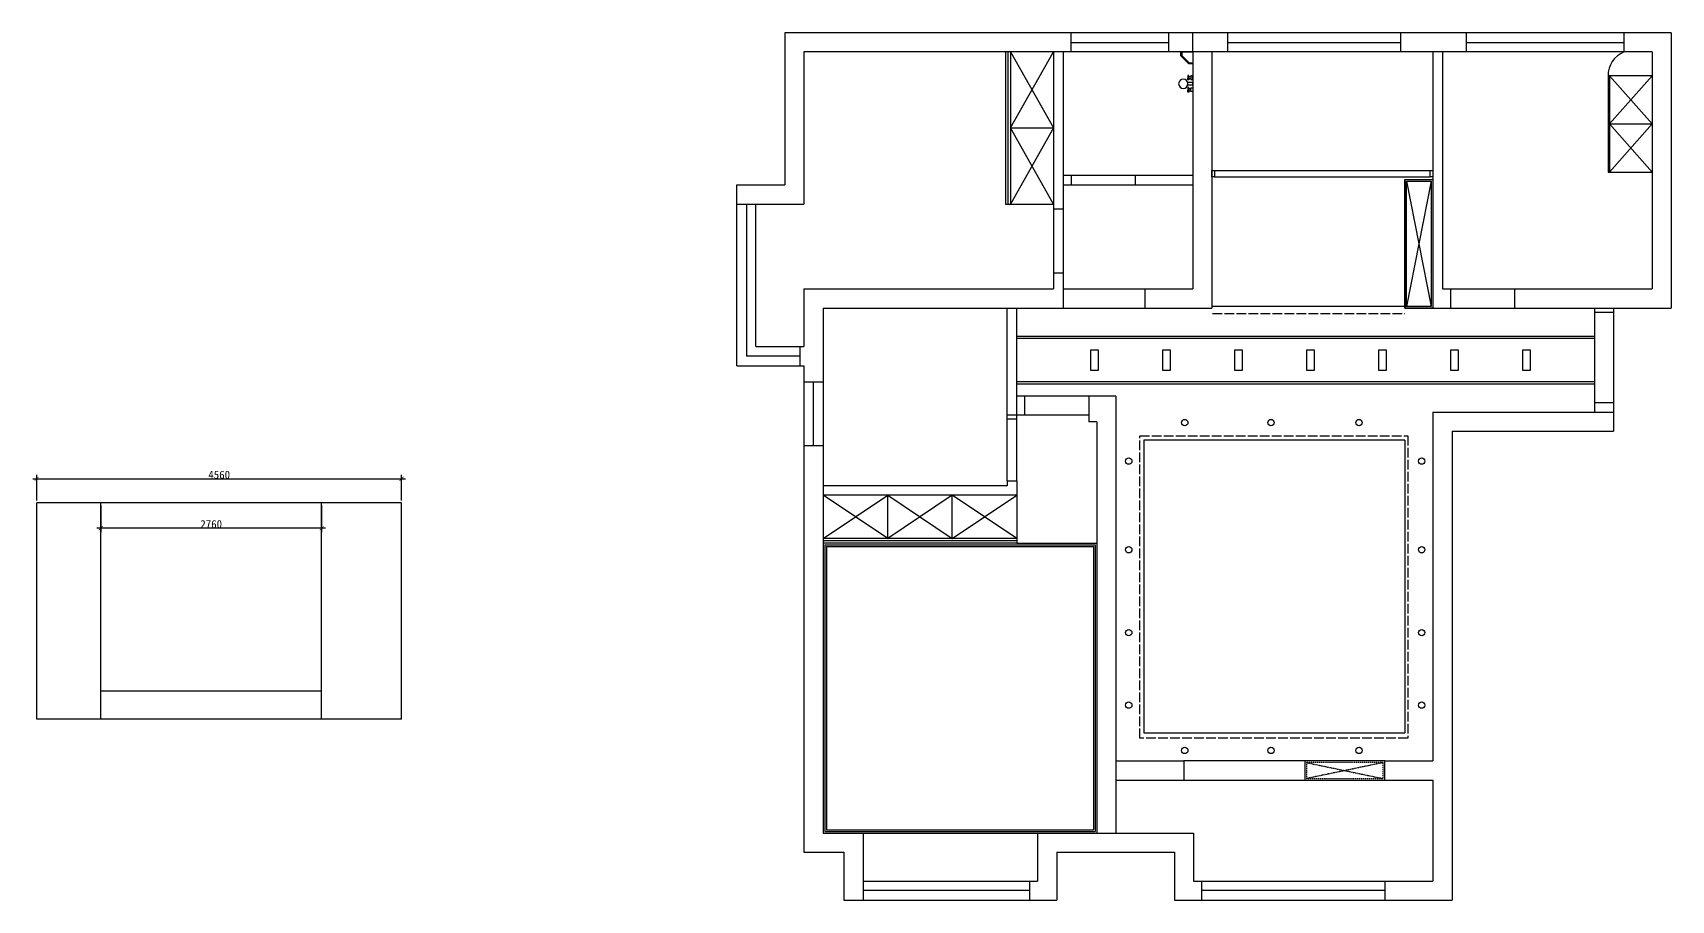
# Model space of a CAD drawing. Header units: millimetres. Extents: x -30834 to 68972, y -10073 to 1679.
# Drawn here: x 48493 to 68972, y -9653 to 1187 of the extents above; entities that cross this region are included whole.
import ezdxf

# ---------------------------------------------------------------- set-up
doc = ezdxf.new("R2010")
doc.units = ezdxf.units.MM
doc.linetypes.add('ACAD_ISO02W100', pattern=[15, 12, -3])
doc.linetypes.add('DASH', pattern=[0.35, 0.25, -0.1])
doc.layers.add('P-其他-五金洁具', color=122, linetype='Continuous')
doc.styles.get("Standard").update_dxf_attribs({"font": ''})
doc.styles.get('Standard').set_extended_font_data('SimSun')
doc.dimstyles.new('ISO-25', dxfattribs={"dimtxt": 100, "dimasz": 50, "dimexe": 50, "dimexo": 30, "dimtad": 1, "dimdec": 0, "dimtxsty": 'Standard', "dimblk": 'ARCHTICK', "dimcen": 30, "dimdle": 50, "dimclrd": 251, "dimclre": 251, "dimclrt": 256, "dimadec": 0, "dimazin": 0, "dimtfac": 1, "dimtdec": 0, "dimtmove": 2, "dimatfit": 3, "dimldrblk": 'DOT', "dimfxl": 1, "dimarcsym": 0})

# ---------------------------------------------------------------- blocks, each defined once
blk = doc.blocks.new('wewer')
at = {"layer": 'P-其他-五金洁具', "color": 8}
for p, q in [((-322, 11258), (-322, 11251)), ((-322, 11107), (-322, 11100))]:
    blk.add_line(p, q, dxfattribs=at)
for points in [[(-361, 11276), (-361, 11232), (-383, 11232), (-383, 11276)], [(-336, 11258), (-336, 11283), (-322, 11283), (-322, 11258)], [(-361, 11082), (-361, 11126), (-383, 11126), (-383, 11082)], [(-336, 11251), (-336, 11226), (-322, 11226), (-322, 11251)], [(-336, 11107), (-336, 11133), (-322, 11133), (-322, 11107)], [(-336, 11100), (-336, 11075), (-322, 11075), (-322, 11100)]]:
    blk.add_lwpolyline(points, close=True, dxfattribs=at)
for points in [[(-361, 11242), (-336, 11242), (-336, 11268), (-361, 11268)], [(-322, 11164), (-383, 11164), (-383, 11194), (-322, 11194)], [(-361, 11117), (-336, 11117), (-336, 11091), (-361, 11091)]]:
    blk.add_lwpolyline(points, dxfattribs=at)
blk.add_circle((-265, 11179), 58.1, dxfattribs=at)
blk = doc.blocks.new('_ArchTick')
at = {"color": 0, "linetype": 'ByBlock', "const_width": 0.15}
blk.add_lwpolyline([(-0.5, -0.5), (0.5, 0.5)], dxfattribs=at)
blk = doc.blocks.new('*D105')
at = {"color": 251, "lineweight": -2}
for p, q in [((48493, -4387), (53153, -4387)), ((48543, -4659), (48543, -4337)), ((53103, -4659), (53103, -4337))]:
    blk.add_line(p, q, dxfattribs=at)
at = {"layer": 'Defpoints', "color": 0}
for p in [(53103, -4387), (48543, -4689), (53103, -4689)]:
    blk.add_point(p, dxfattribs=at)
at = {"color": 251, "lineweight": -2, "xscale": 50, "yscale": 50, "zscale": 50, "rotation": 180}
blk.add_blockref('_ArchTick', (48543, -4387), dxfattribs=at)
at = {"color": 251, "lineweight": -2, "xscale": 50, "yscale": 50, "zscale": 50}
blk.add_blockref('_ArchTick', (53103, -4387), dxfattribs=at)
at = {"insert": (50823, -4337), "char_height": 100, "attachment_point": 5}
blk.add_mtext('4560', dxfattribs=at)
blk = doc.blocks.new('_Dot')
at = {"color": 0, "linetype": 'ByBlock', "lineweight": -2}
blk.add_line((-0.5, 0), (-1, 0), dxfattribs=at)
at = {"color": 0, "linetype": 'ByBlock', "const_width": 0.5}
blk.add_lwpolyline([(-0.25, 0, 1), (0.25, 0, 1)], format="xyb", close=True, dxfattribs=at)
blk = doc.blocks.new('*D106')
at = {"color": 251, "lineweight": -2}
for p, q in [((49343, -4719), (49343, -5055)), ((52103, -4719), (52103, -5055)), ((52153, -5005), (49293, -5005))]:
    blk.add_line(p, q, dxfattribs=at)
at = {"layer": 'Defpoints', "color": 0}
for p in [(49343, -4689), (52103, -4689), (49343, -5005)]:
    blk.add_point(p, dxfattribs=at)
at = {"color": 251, "lineweight": -2, "xscale": 50, "yscale": 50, "zscale": 50, "rotation": 180}
blk.add_blockref('_ArchTick', (49343, -5005), dxfattribs=at)
at = {"color": 251, "lineweight": -2, "xscale": 50, "yscale": 50, "zscale": 50}
blk.add_blockref('_ArchTick', (52103, -5005), dxfattribs=at)
at = {"insert": (50723, -4954), "char_height": 100, "attachment_point": 5}
blk.add_mtext('2760', dxfattribs=at)

msp = doc.modelspace()

# ---------------------------------------------------------------- linework, layer by layer
for p, q in [((68971.6, 1186.6), (57891.6, 1186.6)), ((57891.6, 1186.6), (57891.6, -713.4)), ((61471.6, 946.6), (61471.6, 1186.6)), ((61471.6, 1066.6), (62691.6, 1066.6)), ((62691.6, 946.6), (62691.6, 1186.6)), ((62991.6, 946.6), (62991.6, 1186.6)), ((63431.6, 946.6), (63431.6, 1186.6)), ((63431.6, 1066.6), (65591.6, 1066.6)), ((65591.6, 946.6), (65591.6, 1186.6)), ((66411.6, 946.6), (66411.6, 1186.6)), ((66411.6, 1066.6), (68381.6, 1066.6)), ((68381.6, 946.6), (68381.6, 1186.6)), ((68971.6, 1186.6), (68971.6, -2253.4)), ((68731.6, 946.6), (58131.6, 946.6)), ((58131.6, 946.6), (58131.6, -953.4)), ((61251.6, 946.6), (61251.6, -1013.4)), ((61371.6, 946.6), (61371.6, -1013.4)), ((62991.6, 946.6), (62991.6, -2013.4)), ((63231.6, 946.6), (63231.6, -2253.4)), ((65991.6, 946.6), (65991.6, -2253.4)), ((66111.6, 946.6), (66111.6, -2013.4)), ((68731.6, 946.6), (68731.6, -2013.4)), ((61371.6, -593.4), (61471.6, -593.4)), ((61471.6, -593.4), (61471.6, -713.4)), ((61471.6, -593.4), (62991.6, -593.4)), ((62271.6, -593.4), (62271.6, -713.4)), ((63262.6, -533.4), (65960.7, -533.4)), ((63262.6, -613.4), (65960.7, -613.4)), ((57291.6, -713.4), (57891.6, -713.4)), ((57291.6, -2973.4), (57291.6, -713.4)), ((61371.6, -713.4), (61471.6, -713.4)), ((61471.6, -713.4), (62991.6, -713.4)), ((65641.6, -647.7), (65991.6, -647.7)), ((57291.6, -953.4), (58131.6, -953.4)), ((57411.6, -953.4), (57411.6, -2853.4)), ((57531.6, -2733.4), (57531.6, -953.4)), ((61251.6, -1013.4), (61251.6, -2013.4)), ((61251.6, -1013.4), (61371.6, -1013.4)), ((61371.6, -1013.4), (61371.6, -2253.4)), ((61251.6, -1813.4), (61371.6, -1813.4)), ((58131.6, -2013.4), (61251.6, -2013.4)), ((58131.6, -2013.4), (58131.6, -2733.4)), ((61371.6, -2013.4), (62991.6, -2013.4)), ((62391.6, -2013.4), (62391.6, -2253.4)), ((66111.6, -2013.4), (66211.6, -2013.4)), ((66211.6, -2013.4), (66211.6, -2253.4)), ((66211.6, -2013.4), (68731.6, -2013.4)), ((67011.6, -2013.4), (67011.6, -2253.4)), ((65971.6, -2233.4), (63231.6, -2233.4)), ((58371.6, -2253.4), (61371.6, -2253.4)), ((58371.6, -2253.4), (58371.6, -8813.4)), ((60671.6, -4413.4), (60671.6, -2253.4)), ((60791.6, -4413.4), (60791.6, -2253.4)), ((61371.6, -2253.4), (63231.6, -2253.4)), ((65991.6, -2253.4), (66211.6, -2253.4)), ((66211.6, -2253.4), (68971.6, -2253.4)), ((68011.6, -2253.4), (68011.6, -2303.4)), ((68011.6, -2253.4), (68011.6, -3553.4)), ((68011.6, -2303.4), (68251.6, -2303.4)), ((68251.6, -2253.4), (68251.6, -2303.4)), ((68251.6, -2303.4), (68251.6, -3793.4)), ((58081.6, -2853.4), (57411.6, -2853.4)), ((57531.6, -2733.4), (58131.6, -2733.4)), ((58081.6, -2733.4), (58081.6, -2973.4)), ((57291.6, -2973.4), (58131.6, -2973.4)), ((58131.6, -2973.4), (58131.6, -9053.4)), ((58131.6, -3173.4), (58371.6, -3173.4)), ((58251.6, -3973.4), (58251.6, -3173.4)), ((61691.6, -3353.4), (60791.6, -3353.4)), ((60891.6, -3593.4), (60891.6, -3353.4)), ((62031.6, -3353.4), (61691.6, -3353.4)), ((61691.6, -3353.4), (61691.6, -3673.4)), ((62031.6, -3353.4), (62031.6, -7913.4)), ((68011.6, -3433.4), (68251.6, -3433.4)), ((61691.6, -3593.4), (60671.6, -3593.4)), ((60791.6, -3643.4), (60671.6, -3643.4)), ((61791.6, -3673.4), (61691.6, -3673.4)), ((61791.6, -3673.4), (61791.6, -8813.4)), ((65991.6, -3553.4), (68251.6, -3553.4)), ((65991.6, -3553.4), (65991.6, -7913.4)), ((68011.6, -3553.4), (68251.6, -3553.4)), ((66231.6, -3793.4), (68251.6, -3793.4)), ((66231.6, -3793.4), (66231.6, -9653.4)), ((58371.6, -3973.4), (58131.6, -3973.4)), ((65641.6, -3903.4), (62381.6, -3903.4)), ((62381.6, -3903.4), (62381.6, -7563.4)), ((65641.6, -3903.4), (65641.6, -7563.4)), ((60671.6, -4473.4), (58371.6, -4473.4)), ((60671.6, -4413.4), (60671.6, -4473.4)), ((60671.6, -4413.4), (60791.6, -4413.4)), ((60791.6, -4413.4), (60791.6, -4593.4)), ((48542.8, -7389.4), (48542.8, -4689.4)), ((53102.8, -4689.4), (48542.8, -4689.4)), ((49342.8, -7389.4), (49342.8, -4689.4)), ((52102.8, -7389.4), (52102.8, -4689.4)), ((53102.8, -7389.4), (53102.8, -4689.4)), ((60791.6, -4593.4), (58371.6, -4593.4)), ((60791.6, -5193.4), (61791.6, -5193.4)), ((52102.8, -7039.4), (49342.8, -7039.4)), ((53102.8, -7389.4), (48542.8, -7389.4)), ((62381.6, -7563.4), (65641.6, -7563.4)), ((62031.6, -7913.4), (62881.6, -7913.4)), ((62031.6, -7913.4), (62031.6, -8153.4)), ((62881.6, -7913.4), (62881.6, -8153.4)), ((64391.6, -7913.4), (62881.6, -7913.4)), ((65391.6, -7913.4), (65991.6, -7913.4)), ((65391.6, -8153.4), (65391.6, -7913.4)), ((62031.6, -8153.4), (62881.6, -8153.4)), ((62031.6, -8153.4), (62031.6, -8813.4)), ((62881.6, -8153.4), (64411.6, -8153.4)), ((65391.6, -8153.4), (65991.6, -8153.4)), ((65991.6, -8153.4), (65991.6, -9413.4)), ((58371.6, -8813.4), (58871.6, -8813.4)), ((58871.6, -8813.4), (58871.6, -9653.4)), ((58871.6, -8813.4), (61051.6, -8813.4)), ((61051.6, -8813.4), (63001.6, -8813.4)), ((61051.6, -8813.4), (61051.6, -9413.4)), ((63001.6, -8813.4), (63001.6, -9413.4)), ((58131.6, -9053.4), (58631.6, -9053.4)), ((58631.6, -9053.4), (58631.6, -9653.4)), ((61291.6, -9053.4), (62761.6, -9053.4)), ((61291.6, -9053.4), (61291.6, -9653.4)), ((62761.6, -9053.4), (62761.6, -9653.4)), ((58871.6, -9413.4), (61051.6, -9413.4)), ((60951.6, -9413.4), (60951.6, -9653.4)), ((63001.6, -9413.4), (65991.6, -9413.4)), ((63101.6, -9413.4), (63101.6, -9653.4)), ((65391.6, -9413.4), (65391.6, -9653.4)), ((60951.6, -9533.4), (58871.6, -9533.4)), ((65391.6, -9533.4), (63101.6, -9533.4)), ((58631.6, -9653.4), (61291.6, -9653.4)), ((62761.6, -9653.4), (66231.6, -9653.4))]:
    msp.add_line(p, q)
at = {"color": 40}
for p, q in [((60651.6, 946.6), (60651.6, -953.4)), ((60711.6, 946.6), (60711.6, -953.4)), ((68181.6, 646.6), (68181.6, -553.4)), ((68731.6, 646.6), (68181.6, 646.6)), ((68201.6, 46.6), (68731.6, 46.6)), ((60711.6, -3.4), (61251.6, -3.4)), ((68181.6, -553.4), (68731.6, -553.4)), ((65641.6, -647.7), (65641.6, -2253.4)), ((60651.6, -953.4), (61251.6, -953.4)), ((65641.6, -2253.4), (65991.6, -2253.4)), ((59178.3, -5133.4), (59178.3, -4593.4)), ((59985, -5133.4), (59985, -4593.4)), ((60791.6, -4593.4), (60791.6, -5193.4)), ((60791.6, -5133.4), (58371.6, -5133.4)), ((60791.6, -5193.4), (58371.6, -5193.4))]:
    msp.add_line(p, q, dxfattribs=at)
at = {"color": 251}
for p, q in [((60681.6, 946.6), (60681.6, -953.4)), ((60711.6, 946.6), (61251.6, -3.4)), ((60711.6, -3.4), (61251.6, 946.6)), ((68731.6, 46.6), (68201.6, 646.6)), ((68731.6, 646.6), (68201.6, 46.6)), ((68201.6, 646.6), (68201.6, -553.4)), ((68731.6, 46.6), (68201.6, -553.4)), ((68201.6, 46.6), (68731.6, -553.4)), ((61251.6, -3.4), (60711.6, -953.4)), ((61251.6, -953.4), (60711.6, -3.4)), ((65661.6, -667.7), (65971.6, -2233.4)), ((65971.6, -667.7), (65661.6, -2233.4)), ((59178.3, -5133.4), (58371.6, -4593.4)), ((58371.6, -5133.4), (59178.3, -4593.4)), ((59985, -4593.4), (59178.3, -5133.4)), ((59178.3, -4593.4), (59985, -5133.4)), ((60791.6, -5133.4), (59985, -4593.4)), ((59985, -5133.4), (60791.6, -4593.4)), ((60791.6, -5163.4), (58371.6, -5163.4)), ((58391.6, -5213.4), (61771.6, -5213.4)), ((58391.6, -5213.4), (58391.6, -8793.4)), ((58411.6, -5233.4), (61751.6, -5233.4)), ((58411.6, -5233.4), (58411.6, -8773.4)), ((61751.6, -5233.4), (61751.6, -8773.4)), ((61771.6, -5213.4), (61771.6, -8793.4)), ((58391.6, -8793.4), (61771.6, -8793.4)), ((58411.6, -8773.4), (61751.6, -8773.4))]:
    msp.add_line(p, q, dxfattribs=at)
at = {"color": 1, "linetype": 'ACAD_ISO02W100', "ltscale": 10}
msp.add_line((63237.3, -2321.9), (65643.2, -2321.9), dxfattribs=at)
at = {"color": 251, "linetype": 'DASH', "ltscale": 0.2}
for p, q in [((64411.6, -7933.4), (65371.6, -8133.4)), ((65371.6, -7933.4), (64411.6, -8133.4))]:
    msp.add_line(p, q, dxfattribs=at)
for points in [[(63231.6, -533.4), (63262.6, -533.4), (63262.6, -613.4), (63231.6, -613.4)], [(65960.7, -533.4), (65991.6, -533.4), (65991.6, -613.4), (65960.7, -613.4)], [(60791.6, -2603.4), (68011.6, -2603.4), (68011.6, -2633.9), (60791.6, -2633.9)], [(61711.6, -3028.4), (61811.6, -3028.4), (61811.6, -2778.4), (61711.6, -2778.4)], [(62611.6, -3028.4), (62711.6, -3028.4), (62711.6, -2778.4), (62611.6, -2778.4)], [(63511.6, -3028.4), (63611.6, -3028.4), (63611.6, -2778.4), (63511.6, -2778.4)], [(64411.6, -3028.4), (64511.6, -3028.4), (64511.6, -2778.4), (64411.6, -2778.4)], [(65311.6, -3028.4), (65411.6, -3028.4), (65411.6, -2778.4), (65311.6, -2778.4)], [(66211.6, -3028.4), (66311.6, -3028.4), (66311.6, -2778.4), (66211.6, -2778.4)], [(67111.6, -3028.4), (67211.6, -3028.4), (67211.6, -2778.4), (67111.6, -2778.4)], [(60791.6, -3172.5), (68011.6, -3172.5), (68011.6, -3202.9), (60791.6, -3202.9)]]:
    msp.add_lwpolyline(points, close=True)
at = {"color": 40}
for points in [[(65641.6, -647.7), (65991.6, -647.7), (65991.6, -2253.4), (65641.6, -2253.4)], [(64391.6, -8153.4), (65391.6, -8153.4), (65391.6, -7913.4), (64391.6, -7913.4)]]:
    msp.add_lwpolyline(points, close=True, dxfattribs=at)
at = {"color": 251}
msp.add_lwpolyline([(65661.6, -667.7), (65971.6, -667.7), (65971.6, -2233.4), (65661.6, -2233.4)], close=True, dxfattribs=at)
at = {"color": 1, "linetype": 'ACAD_ISO02W100', "ltscale": 10}
msp.add_lwpolyline([(62329.7, -3849.1), (65679, -3849.1), (65679, -7627.6), (62329.7, -7627.6)], close=True, dxfattribs=at)
at = {"color": 251, "linetype": 'DASH', "ltscale": 0.2}
msp.add_lwpolyline([(64411.6, -8133.4), (65371.6, -8133.4), (65371.6, -7933.4), (64411.6, -7933.4)], close=True, dxfattribs=at)
for centre in [(62891, -3684.9), (63969, -3684.9), (65069.7, -3684.9), (62191.1, -4166.2), (65852.9, -4166.2), (62191.1, -5273.8), (65852.9, -5273.8), (62191.1, -6309.9), (65852.9, -6309.9), (62191.1, -7215.4), (65852.9, -7215.4), (62891, -7781.9), (63969, -7781.9), (65069.7, -7781.9)]:
    msp.add_circle(centre, 40)
at = {"color": 40}
msp.add_arc((68495.5, 654), 313.9, 111.26376, 181.35611, dxfattribs=at)
for p in [(59178.3, -5133.4), (59985, -5133.4)]:
    msp.add_point(p)
at = {"layer": 'P-其他-五金洁具'}
msp.add_lwpolyline([(62991.6, 796.6), (62941.6, 796.6), (62841.6, 896.6), (62841.6, 946.6), (62991.6, 946.6)], close=True, dxfattribs=at)
at = {"layer": 'P-其他-五金洁具', "color": 251}
msp.add_lwpolyline([(62981.6, 811.6), (62981.6, 806.6), (62945.8, 806.6), (62851.6, 900.7), (62851.6, 936.6), (62856.6, 936.6), (62856.6, 902.8), (62947.9, 811.6), (62981.6, 811.6)], close=True, dxfattribs=at)

# ---------------------------------------------------------------- block references
at = {"xscale": -1}
msp.add_blockref('wewer', (62608.2, -10629.4), dxfattribs=at)

# ---------------------------------------------------------------- dimensions: what is measured, and where the dimension line sits
for base, p1, p2, picture, middle in [((53102.8, -4387.3), (48542.8, -4689.4), (53102.8, -4689.4), '*D105', (50822.8, -4336.6)), ((49342.8, -5004.6), (52102.8, -4689.4), (49342.8, -4689.4), '*D106', (50722.8, -4954))]:
    dim = msp.add_linear_dim(base=base, p1=p1, p2=p2, dimstyle='ISO-25')
    dim.commit()
    dim.dimension.update_dxf_attribs({"geometry": picture, "text_midpoint": middle})

doc.saveas('drawing.dxf')
